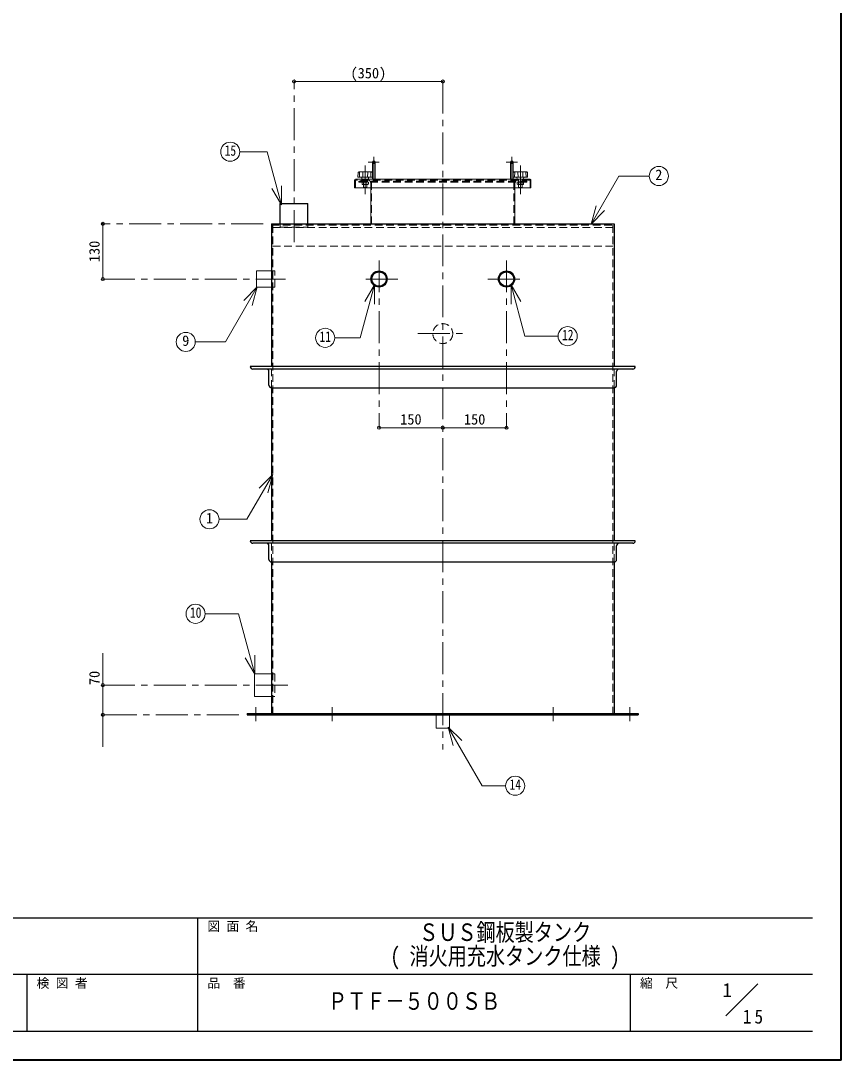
# Model space of a CAD drawing. Units: millimetres at full size, sheet at 1:15. Extents: x -3184 to 2891, y -2037 to 2178.
# Drawn here: x 960 to 2891, y -2037 to 410 of the extents above; entities that cross this region are included whole.
import ezdxf
from ezdxf.enums import TextEntityAlignment as Align

# ---------------------------------------------------------------- set-up
doc = ezdxf.new("R2010")
doc.units = ezdxf.units.MM
doc.header["$LTSCALE"] = 15
doc.header["$PDMODE"] = 32
doc.header["$PDSIZE"] = 7.5
doc.linetypes.add('CHAIN1', pattern=[8, 5, -1, 1, -1])
doc.linetypes.add('DASHED1', pattern=[1.8, 1.2, -0.6])
doc.layers.add('0-0', color=7, linetype='Continuous', lineweight=18)
doc.styles.add('ＭＳ ゴシック', font='')
doc.styles.get('ＭＳ ゴシック').set_extended_font_data('MS Gothic')

msp = doc.modelspace()

# ---------------------------------------------------------------- linework, layer by layer
at = {"layer": '0-0', "color": 1, "lineweight": 40}
for q in [(2890.8, 2177.87), (-3184.2, -2037.13)]:
    msp.add_line((2890.8, -2037.13), q, dxfattribs=at)
at = {"layer": '0-0', "color": 4, "lineweight": 9}
for p, q in [((1953.3, 266.87), (1603.3, 266.87)), ((1787.8, 76.87), (1787.8, 47.37)), ((1793.8, 76.87), (1793.8, 36.87)), ((2112.8, 76.87), (2112.8, 36.87)), ((2118.8, 76.87), (2118.8, 47.37)), ((1787.8, 41.74), (1787.8, 36.87)), ((2118.8, 41.74), (2118.8, 36.87)), ((1783.8, 16.87), (1783.8, -68.13)), ((2122.8, 16.87), (2122.8, -68.13)), ((1153.3, -68.13), (1153.3, -198.13)), ((1153.3, -1079.13), (1153.3, -1299.13))]:
    msp.add_line(p, q, dxfattribs=at)
at = {"layer": '0-0', "color": 4, "linetype": 'CHAIN1', "lineweight": 9}
for p, q in [((1603.3, -111.13), (1603.3, 266.87)), ((1953.3, 266.87), (1953.3, -1305.63)), ((1777.8, 76.87), (1803.8, 76.87)), ((1790.8, 89.87), (1790.8, 36.87)), ((2128.8, 76.87), (2102.8, 76.87)), ((2115.8, 89.87), (2115.8, 36.87)), ((1770.8, 69.47), (1770.8, 1.87)), ((2135.8, 69.47), (2135.8, 1.87)), ((1530.3, -68.13), (1153.3, -68.13)), ((1803.3, -154.13), (1803.3, -548.13)), ((2103.3, -154.13), (2103.3, -548.13)), ((1153.3, -198.13), (1583.3, -198.13)), ((1847.3, -198.13), (1759.3, -198.13)), ((2059.3, -198.13), (2147.3, -198.13)), ((1894.8, -326.63), (2011.8, -326.63)), ((1153.3, -1154.13), (1593.3, -1154.13)), ((1513.3, -1239.13), (1513.3, -1206.13)), ((1693.3, -1239.13), (1693.3, -1206.13)), ((2213.3, -1239.13), (2213.3, -1206.13)), ((2393.3, -1239.13), (2393.3, -1206.13)), ((1473.3, -1224.13), (1153.3, -1224.13))]:
    msp.add_line(p, q, dxfattribs=at)
at = {"layer": '0-0'}
for p, q in [((1475.67, 101.54), (1540.21, 101.54)), ((1573.81, -23.85), (1540.21, 101.54)), ((1753.63, 42.08), (1753.97, 52.6)), ((1761.39, 54.46), (1755.48, 54.15)), ((1757.25, 41.67), (1757.64, 53.31)), ((1761.81, 54.47), (1779.79, 54.47)), ((1765.31, 41.67), (1764.93, 53.31)), ((1776.28, 41.67), (1776.67, 53.31)), ((1780.21, 54.46), (1786.11, 54.15)), ((1784.35, 41.67), (1783.96, 53.31)), ((1787.97, 42.08), (1787.63, 52.6)), ((2118.63, 42.08), (2118.97, 52.6)), ((2126.39, 54.46), (2120.48, 54.15)), ((2122.25, 41.67), (2122.64, 53.31)), ((2144.79, 54.47), (2126.81, 54.47)), ((2130.31, 41.67), (2129.93, 53.31)), ((2141.28, 41.67), (2141.67, 53.31)), ((2145.21, 54.46), (2151.11, 54.15)), ((2149.35, 41.67), (2148.96, 53.31)), ((2152.97, 42.08), (2152.63, 52.6)), ((1745.8, 34.87), (1745.8, 16.87)), ((2158.8, 36.87), (1747.8, 36.87)), ((1754.03, 41.67), (1787.57, 41.67)), ((1763.17, 37.24), (1762.8, 41.67)), ((1778.43, 37.24), (1778.8, 41.67)), ((2152.57, 41.67), (2119.03, 41.67)), ((2128.17, 37.24), (2127.8, 41.67)), ((2143.43, 37.24), (2143.8, 41.67)), ((2160.8, 34.87), (2160.8, 16.87)), ((2302.19, -68.99), (2367.65, 44.39)), ((2367.65, 44.39), (2439.14, 44.39)), ((1573.81, -23.85), (1551.31, 15.12)), ((1573.81, -23.85), (1573.81, 21.15)), ((2160.8, 16.87), (1745.8, 16.87)), ((2302.19, -68.99), (2313.84, -25.52)), ((2302.19, -68.99), (2334.01, -37.17)), ((1515.3, -217.13), (1515.3, -179.13)), ((1550.3, -179.13), (1515.3, -179.13)), ((1516.65, -216.6), (1441.86, -346.13)), ((1516.65, -216.6), (1484.83, -248.42)), ((1516.65, -216.6), (1505, -260.07)), ((1550.3, -217.13), (1515.3, -217.13)), ((1792.29, -212.14), (1758.96, -336.54)), ((1792.29, -212.14), (1769.79, -251.11)), ((1792.29, -212.14), (1792.29, -257.14)), ((2114.31, -212.14), (2114.31, -257.14)), ((2114.31, -212.14), (2136.81, -251.11)), ((2114.31, -212.14), (2146.6, -332.65)), ((1699.06, -336.54), (1758.96, -336.54)), ((2224.62, -332.65), (2146.6, -332.65)), ((1371.02, -346.13), (1441.86, -346.13)), ((1553.06, -658.38), (1492.24, -763.72)), ((1553.06, -658.38), (1521.24, -690.2)), ((1553.06, -658.38), (1541.41, -701.85)), ((1492.24, -763.72), (1426.87, -763.72)), ((1394.09, -986.22), (1472.79, -986.22)), ((1510.92, -1128.52), (1472.79, -986.22)), ((1510.92, -1128.52), (1488.42, -1089.55)), ((1510.92, -1128.52), (1510.92, -1083.52)), ((1510.3, -1127.63), (1550.3, -1127.63)), ((1937.8, -1224.13), (1937.8, -1255.63)), ((1968.8, -1224.13), (1968.8, -1255.63)), ((1968.8, -1255.63), (1937.8, -1255.63)), ((1965.96, -1252.82), (1997.78, -1284.64)), ((1965.96, -1252.82), (1977.61, -1296.29)), ((1965.96, -1252.82), (2045.77, -1391.07)), ((2101.08, -1391.07), (2045.77, -1391.07)), ((2618.97, -1932.89), (2694.73, -1857.13))]:
    msp.add_line(p, q, dxfattribs=at)
at = {"layer": '0-0', "color": 4, "linetype": 'DASHED1', "lineweight": 9}
for p, q in [((1747.8, 33.87), (1747.8, 16.87)), ((2157.8, 34.87), (1748.8, 34.87)), ((1755.8, 29.87), (1755.8, 31.87)), ((1755.8, 31.87), (2150.8, 31.87)), ((1755.8, 29.87), (2150.8, 29.87)), ((1760.8, 34.87), (1760.8, 31.87)), ((1765.8, 29.87), (1765.8, 36.87)), ((1766.8, 17.37), (1766.8, 36.87)), ((1767.05, 29.57), (1767.05, 24.87)), ((1774.55, 29.57), (1774.55, 24.87)), ((1774.8, 17.37), (1774.8, 36.87)), ((1775.8, 29.87), (1775.8, 36.87)), ((1780.8, 34.87), (1780.8, 31.87)), ((1783.8, 16.87), (1783.8, 28.87)), ((1785.8, 29.87), (1785.8, -71.13)), ((2120.8, 29.87), (2120.8, -71.13)), ((2122.8, 16.87), (2122.8, 28.87)), ((2125.8, 34.87), (2125.8, 31.87)), ((2130.8, 29.87), (2130.8, 36.87)), ((2131.8, 17.37), (2131.8, 36.87)), ((2132.05, 29.57), (2132.05, 24.87)), ((2139.55, 29.57), (2139.55, 24.87)), ((2139.8, 17.37), (2139.8, 36.87)), ((2140.8, 29.87), (2140.8, 36.87)), ((2145.8, 34.87), (2145.8, 31.87)), ((2150.8, 29.87), (2150.8, 31.87)), ((2158.8, 33.87), (2158.8, 16.87)), ((1764.55, 24.37), (1777.05, 24.37)), ((1766.8, 17.37), (1767.3, 16.87)), ((1766.8, 17.37), (1774.8, 17.37)), ((1774.3, 16.87), (1774.8, 17.37)), ((2142.05, 24.37), (2129.55, 24.37)), ((2132.3, 16.87), (2131.8, 17.37)), ((2139.8, 17.37), (2131.8, 17.37)), ((2139.8, 17.37), (2139.3, 16.87)), ((1553.3, -77.13), (2353.3, -77.13)), ((1553.3, -121.13), (2353.3, -121.13)), ((1550.3, -179.13), (1558.3, -179.13)), ((1550.3, -1127.63), (1558.3, -1127.63)), ((1558.3, -1127.63), (1558.3, -1180.63)), ((1550.3, -1180.63), (1558.3, -1180.63)), ((1506.3, -1221.13), (1506.3, -1224.13)), ((1520.3, -1221.13), (1520.3, -1224.13)), ((1937.8, -1221.13), (1937.8, -1224.13)), ((1968.8, -1221.13), (1968.8, -1224.13)), ((2386.3, -1221.13), (2386.3, -1224.13)), ((2400.3, -1221.13), (2400.3, -1224.13))]:
    msp.add_line(p, q, dxfattribs=at)
at = {"layer": '0-0', "color": 5, "lineweight": 25}
for p, q in [((1635.8, -68.13), (1635.8, -20.13)), ((1550.3, -68.13), (1550.3, -404.13)), ((1550.3, -68.13), (2356.3, -68.13)), ((2356.3, -68.13), (2356.3, -404.13)), ((2406.3, -404.13), (1500.3, -404.13)), ((2400.3, -410.13), (1506.3, -410.13)), ((1544.3, -448.13), (1544.3, -416.13)), ((2362.3, -448.13), (2362.3, -416.13)), ((1550.3, -454.13), (2356.3, -454.13)), ((1550.3, -454.13), (1550.3, -814.13)), ((2356.3, -454.13), (2356.3, -814.13)), ((2406.3, -814.13), (1500.3, -814.13)), ((2400.3, -820.13), (1506.3, -820.13)), ((1544.3, -858.13), (1544.3, -826.13)), ((2362.3, -858.13), (2362.3, -826.13)), ((1550.3, -864.13), (2356.3, -864.13)), ((1550.3, -864.13), (1550.3, -1221.13)), ((2356.3, -864.13), (2356.3, -1221.13)), ((1493.3, -1221.13), (1493.3, -1224.13)), ((1493.3, -1224.13), (2413.3, -1224.13))]:
    msp.add_line(p, q, dxfattribs=at)
at = {"layer": '0-0', "linetype": 'DASHED1'}
for p, q in [((1550.3, -71.13), (2356.3, -71.13)), ((1553.3, -71.13), (1553.3, -1221.13)), ((1635.8, -68.13), (1635.8, -76.13)), ((2353.3, -71.13), (2353.3, -1221.13)), ((1550.3, -454.13), (1550.3, -404.13)), ((2356.3, -454.13), (2356.3, -404.13)), ((1550.3, -864.13), (1550.3, -814.13)), ((2356.3, -864.13), (2356.3, -814.13)), ((1686.3, -1224.13), (1686.3, -1221.13)), ((1700.3, -1224.13), (1700.3, -1221.13)), ((2206.3, -1224.13), (2206.3, -1221.13)), ((2220.3, -1224.13), (2220.3, -1221.13))]:
    msp.add_line(p, q, dxfattribs=at)
at = {"layer": '0-0', "color": 6, "lineweight": 25}
for p, q in [((-3116.7, -1701.77), (2823.3, -1701.77)), ((1376.87, -1969.63), (1376.87, -1701.77)), ((2823.3, -1835.7), (-230.27, -1835.7)), ((975.08, -1969.63), (975.08, -1835.7)), ((2394.73, -1969.63), (2394.73, -1835.7)), ((2823.3, -1969.63), (-3116.7, -1969.63))]:
    msp.add_line(p, q, dxfattribs=at)
at = {"layer": '0-0', "color": 4, "linetype": 'DASHED1', "lineweight": 9}
for points in [[(1763.32, 29.57), (1763.32, 24.87), (1764.55, 24.37)], [(1778.28, 29.57), (1778.28, 24.87), (1777.05, 24.37)], [(2128.32, 29.57), (2128.32, 24.87), (2129.55, 24.37)], [(2143.28, 29.57), (2143.28, 24.87), (2142.05, 24.37)], [(1550.3, -217.13), (1558.3, -217.13), (1558.3, -179.13)]]:
    msp.add_lwpolyline(points, dxfattribs=at)
at = {"layer": '0-0', "color": 5, "lineweight": 25}
for points in [[(1570.8, -68.13), (1570.8, -20.13), (1635.8, -20.13)], [(1493.3, -1221.13), (2413.3, -1221.13), (2413.3, -1224.13)]]:
    msp.add_lwpolyline(points, dxfattribs=at)
at = {"layer": '0-0', "linetype": 'DASHED1'}
msp.add_lwpolyline([(1570.8, -68.13), (1570.8, -76.13), (1635.8, -76.13)], dxfattribs=at)
at = {"layer": '0-0', "color": 4, "lineweight": 9}
msp.add_lwpolyline([(1803.3, -548.13), (1953.3, -548.13), (2103.3, -548.13)], dxfattribs=at)
at = {"layer": '0-0'}
msp.add_lwpolyline([(1510.3, -1127.63), (1510.3, -1180.63), (1550.3, -1180.63)], dxfattribs=at)
for centre in [(1453.17, 101.54), (2461.64, 44.39), (1676.56, -336.54), (2247.12, -332.65), (1348.52, -346.13), (1404.37, -763.72), (1371.59, -986.22), (2123.58, -1391.07)]:
    msp.add_circle(centre, 22.5, dxfattribs=at)
at = {"layer": '0-0', "color": 5, "lineweight": 25}
for centre, radius in [((1803.3, -198.13), 19), ((1803.3, -198.13), 17), ((2103.3, -198.13), 19), ((2103.3, -198.13), 17)]:
    msp.add_circle(centre, radius, dxfattribs=at)
at = {"layer": '0-0', "color": 4, "linetype": 'DASHED1', "lineweight": 9}
msp.add_circle((1953.3, -326.63), 23.5, dxfattribs=at)
at = {"layer": '0-0', "color": 4, "lineweight": 9}
for centre, start in [((1790.8, 76.87), 360), ((2115.8, 76.87), 0)]:
    msp.add_arc(centre, 3, start, 180, dxfattribs=at)
at = {"layer": '0-0', "color": 4, "linetype": 'DASHED1', "lineweight": 9}
for centre, radius, start, end in [((1790.8, 76.87), 3, 180, 0), ((2115.8, 76.87), 3, 180, 360), ((1748.8, 33.87), 1, 90, 180), ((1763.62, 29.57), 0.3, 90, 180), ((1764.31, 32.02), 7.65, 271.74524, 290.89913), ((1766.75, 29.57), 0.3, 0, 90), ((1767.35, 29.57), 0.3, 90, 180), ((1770.8, 38.7), 14.33, 254.82182, 285.17818), ((1774.25, 29.57), 0.3, 0, 90), ((1774.85, 29.57), 0.3, 90, 180), ((1777.28, 32.02), 7.65, 249.10087, 268.25476), ((1777.98, 29.57), 0.3, 0, 90), ((1782.8, 28.87), 1, 0, 90), ((1783.8, 29.87), 2, 0, 90), ((2122.8, 29.87), 2, 90, 180), ((2123.8, 28.87), 1, 90, 180), ((2128.62, 29.57), 0.3, 90, 180), ((2129.31, 32.02), 7.65, 271.74524, 290.89913), ((2131.75, 29.57), 0.3, 0, 90), ((2132.35, 29.57), 0.3, 90, 180), ((2135.8, 38.7), 14.33, 254.82182, 285.17818), ((2139.25, 29.57), 0.3, 0, 90), ((2139.85, 29.57), 0.3, 90, 180), ((2142.28, 32.02), 7.65, 249.10087, 268.25476), ((2142.98, 29.57), 0.3, 0, 90), ((2157.8, 33.87), 1, 0, 90)]:
    msp.add_arc(centre, radius, start, end, dxfattribs=at)
at = {"layer": '0-0'}
for centre, radius, start, end in [((1755.57, 52.55), 1.6, 93.01913, 178.15415), ((1755.19, 52.01), 1.66, 93.02757, 128.73305), ((1755.26, 45.7), 7.97, 72.62002, 91.09064), ((1761.81, 46.47), 8, 90, 93.01913), ((1765.33, 53.32), 0.4, 97.29873, 181.90915), ((1770.8, 10.6), 43.47, 82.70127, 97.29873), ((1776.27, 53.32), 0.4, 358.09085, 82.70127), ((1779.79, 46.47), 8, 86.98087, 90), ((1786.34, 45.7), 7.97, 88.90936, 107.37998), ((1786.03, 52.55), 1.6, 1.84585, 86.98087), ((1786.4, 52.01), 1.66, 51.26695, 86.97243), ((2120.57, 52.55), 1.6, 93.01913, 178.15415), ((2120.19, 52.01), 1.66, 93.02757, 128.73305), ((2120.26, 45.7), 7.97, 72.62002, 91.09064), ((2126.81, 46.47), 8, 90, 93.01913), ((2130.33, 53.32), 0.4, 97.29873, 181.90915), ((2135.8, 10.6), 43.47, 82.70127, 97.29873), ((2141.27, 53.32), 0.4, 358.09085, 82.70127), ((2144.79, 46.47), 8, 86.98087, 90), ((2151.34, 45.7), 7.97, 88.90936, 107.37998), ((2151.03, 52.55), 1.6, 1.84585, 86.98087), ((2151.4, 52.01), 1.66, 51.26695, 86.97243), ((1747.8, 34.87), 2, 90, 180), ((1754.03, 42.07), 0.4, 178.15415, 270), ((1763.57, 37.27), 0.4, 184.76364, 270), ((1778.03, 37.27), 0.4, 270, 355.23636), ((1787.57, 42.07), 0.4, 270, 1.84585), ((2119.03, 42.07), 0.4, 178.15415, 270), ((2128.57, 37.27), 0.4, 184.76364, 270), ((2143.03, 37.27), 0.4, 270, 355.23636), ((2152.57, 42.07), 0.4, 270, 1.84585), ((2158.8, 34.87), 2, 0, 90)]:
    msp.add_arc(centre, radius, start, end, dxfattribs=at)
at = {"layer": '0-0', "color": 5, "lineweight": 25}
for centre, start, end in [((1506.3, -404.13), 180, 270), ((1538.3, -416.13), 0, 90), ((2368.3, -416.13), 90, 180), ((2400.3, -404.13), 270, 0), ((1550.3, -448.13), 180, 270), ((2356.3, -448.13), 270, 0), ((1506.3, -814.13), 180, 270), ((1538.3, -826.13), 0, 90), ((2368.3, -826.13), 90, 180), ((2400.3, -814.13), 270, 0), ((1550.3, -858.13), 180, 270), ((2356.3, -858.13), 270, 0)]:
    msp.add_arc(centre, 6, start, end, dxfattribs=at)
at = {"layer": '0-0', "color": 1}
for p in [(1603.3, 266.87), (1953.3, 266.87), (1153.3, -68.13), (1153.3, -198.13), (1803.3, -548.13), (1953.3, -548.13), (2103.3, -548.13), (1153.3, -1154.13), (1153.3, -1224.13)]:
    msp.add_point(p, dxfattribs=at)

# ---------------------------------------------------------------- texts
at = {"layer": '0-0', "style": 'ＭＳ ゴシック'}
for s, height, p in [('(350)', 24.74, (1736.11, 266.87)), ('2', 24.74, (2453.21, 27.51)), ('9', 24.74, (1340.08, -363.01)), ('150', 24.74, (1852.99, -548.13)), ('150', 24.74, (2002.99, -548.13)), ('1', 24.74, (1395.94, -780.59)), ('図 面 名', 21.99, (1399.37, -1739.27)), ('検 図 者', 21.99, (997.58, -1873.2)), ('品\u3000番', 21.99, (1399.37, -1873.2)), ('縮\u3000尺', 21.99, (2417.23, -1873.2)), ('1', 32.99, (2611.35, -1898.42))]:
    msp.add_text(s, height=height, dxfattribs=at).set_placement(p, align=Align.BOTTOM_LEFT)
at = {"layer": '0-0', "style": 'ＭＳ ゴシック', "width": 0.8}
for s, height, p in [('15', 24.74, (1440.05, 84.66)), ('12', 24.74, (2234, -349.53)), ('11', 24.74, (1663.43, -353.41)), ('10', 24.74, (1358.46, -1003.09)), ('14', 24.74, (2110.46, -1407.94)), ('ＳＵＳ鋼板製タンク', 41.24, (1897.58, -1768.74)), ('( 消火用充水タンク仕様 )', 41.24, (1830.08, -1824.99)), ('ＰＴＦ－５００ＳＢ', 41.24, (1683.3, -1930.79))]:
    msp.add_text(s, height=height, dxfattribs=at).set_placement(p, align=Align.BOTTOM_LEFT)
at = {"layer": '0-0', "style": 'ＭＳ ゴシック'}
for s, p in [('130', (1153.3, -158.44)), ('70', (1153.3, -1154.13))]:
    msp.add_text(s, height=24.74, rotation=90, dxfattribs=at).set_placement(p, align=Align.BOTTOM_LEFT)
at = {"layer": '0-0', "insert": (2659.3, -1951.48), "char_height": 32.99, "attachment_point": 7, "style": 'ＭＳ ゴシック'}
msp.add_mtext('\\T1.36;\\W0.9;15', dxfattribs=at)

doc.saveas('drawing.dxf')
